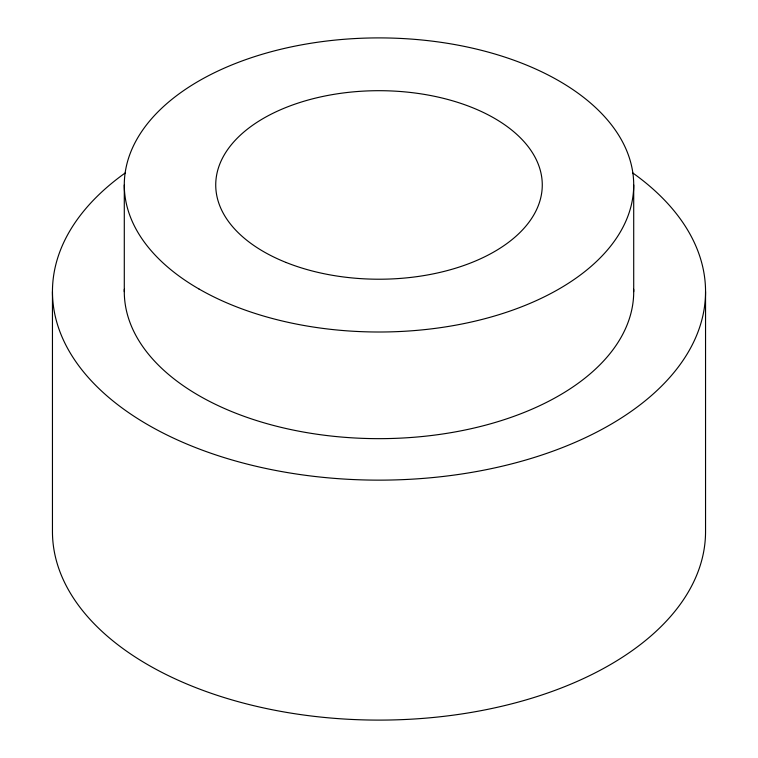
<?xml version="1.0" encoding="UTF-8"?>
<svg xmlns="http://www.w3.org/2000/svg" width="758" height="758" viewBox="0 0 758 758"><rect width="100%" height="100%" fill="white"/><g stroke="black" fill="none" stroke-linecap="round" stroke-linejoin="round"><path stroke-width="1.14" d="M705.546 291.603L705.546 531.566A326.546 188.534 0 0 1 379 720.1A326.546 188.534 0 0 1 52.454 531.566L52.454 291.603M633.707 184.952L633.707 291.603M124.293 184.952L124.293 291.603M632.75 172.938A326.546 188.534 0 0 1 601.719 429.483A326.546 188.534 0 0 1 156.281 429.483A326.546 188.534 0 0 1 125.25 172.938M633.679 289.291A254.707 147.052 0 0 1 379 438.655A254.707 147.052 0 0 1 124.321 289.291M198.899 288.94A254.707 147.052 0 0 0 625.028 223.013A254.707 147.052 0 0 0 313.073 42.912A254.707 147.052 0 0 0 198.899 288.94M286.249 262.533A163.273 94.267 0 0 0 541.743 192.541A163.273 94.267 0 0 0 309.008 99.791A163.273 94.267 0 0 0 286.249 262.533"/></g></svg>
